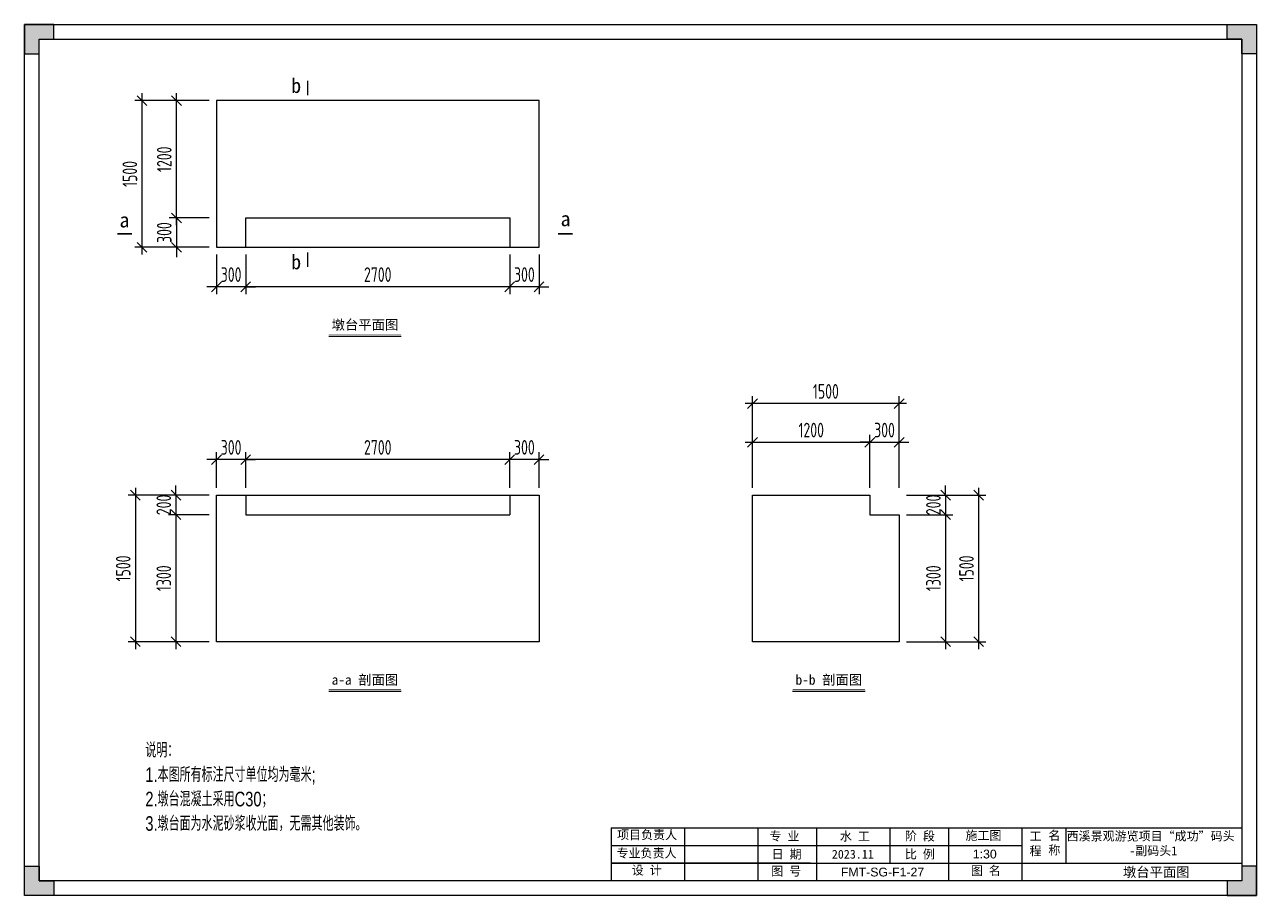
# Model space of a CAD drawing. Header units: millimetres. Extents: x 136606 to 1229059, y 82794 to 127566.
# Drawn here: x 979782 to 992382, y 118656 to 127566 of the extents above; entities that cross this region are included whole.
import ezdxf

# ---------------------------------------------------------------- set-up
doc = ezdxf.new("R2010")
doc.units = ezdxf.units.MM
doc.layers.add('00打印图框', color=255, linetype='Continuous')
doc.layers.add('图框', color=7, linetype='Continuous', lineweight=13)
doc.layers.add('文本', color=3, linetype='Continuous', lineweight=13)
doc.styles.add('Arial', font='arial.ttf')
doc.styles.add('hztxt', font='ros1.shx', dxfattribs={"width": 0.8, "bigfont": 'hztxt.shx'})
doc.styles.get("Standard").update_dxf_attribs({"font": 'arial.ttf'})
doc.dimstyles.new('DIM-50', dxfattribs={"dimscale": 50, "dimtxt": 3, "dimasz": 2, "dimexe": 1.5, "dimexo": 1.5, "dimgap": 1, "dimtad": 1, "dimdec": 1, "dimdsep": 46, "dimtxsty": 'hztxt', "dimblk": 'OBLIQUE', "dimcen": 0, "dimdle": 1.5, "dimclrd": 9, "dimclre": 9, "dimclrt": 2, "dimadec": 1, "dimazin": 0, "dimtfac": 1, "dimtdec": 1, "dimtix": 1, "dimtmove": 2, "dimatfit": 3, "dimldrblk": 'OBLIQUE', "dimfxl": 15, "dimtolj": 1, "dimtzin": 0, "dimarcsym": 1})

# ---------------------------------------------------------------- blocks, each defined once
blk = doc.blocks.new('_Oblique')
at = {"color": 0, "linetype": 'ByBlock', "lineweight": -2}
blk.add_line((-0.5, -0.5), (0.5, 0.5), dxfattribs=at)
blk = doc.blocks.new('*D1892')
at = {"color": 9, "lineweight": -2, "transparency": 16777216}
for p, q in [((987228, 122826), (987228, 123367)), ((988428, 122826), (988428, 123367)), ((987153, 123292), (988503, 123292))]:
    blk.add_line(p, q, dxfattribs=at)
at = {"layer": 'Defpoints', "color": 0, "transparency": 16777216}
for p in [(988428, 123292), (987228, 122751, 0), (988428, 122751, 0)]:
    blk.add_point(p, dxfattribs=at)
at = {"color": 9, "lineweight": -2, "transparency": 16777216, "xscale": 100, "yscale": 100, "zscale": 100, "rotation": 180}
blk.add_blockref('_Oblique', (987228, 123292), dxfattribs=at)
at = {"color": 9, "lineweight": -2, "transparency": 16777216, "xscale": 100, "yscale": 100, "zscale": 100}
blk.add_blockref('_Oblique', (988428, 123292), dxfattribs=at)
at = {"color": 2, "transparency": 16777216, "insert": (987828, 123417), "char_height": 150, "attachment_point": 5, "style": 'hztxt'}
blk.add_mtext('\\A1;1200', dxfattribs=at)
blk = doc.blocks.new('*D1893')
at = {"color": 9, "lineweight": -2, "transparency": 16777216}
for p, q in [((988428, 122826), (988428, 123367)), ((988728, 122826), (988728, 123367)), ((988428, 123292), (988328, 123292)), ((988428, 123292), (988728, 123292)), ((988728, 123292), (988828, 123292))]:
    blk.add_line(p, q, dxfattribs=at)
at = {"layer": 'Defpoints', "color": 0, "transparency": 16777216}
for p in [(988728, 123292), (988428, 122751, 0), (988728, 122751, 0)]:
    blk.add_point(p, dxfattribs=at)
at = {"color": 9, "lineweight": -2, "transparency": 16777216, "xscale": 100, "yscale": 100, "zscale": 100}
blk.add_blockref('_Oblique', (988428, 123292), dxfattribs=at)
at = {"color": 9, "lineweight": -2, "transparency": 16777216, "xscale": 100, "yscale": 100, "zscale": 100, "rotation": 180}
blk.add_blockref('_Oblique', (988728, 123292), dxfattribs=at)
at = {"color": 2, "transparency": 16777216, "insert": (988578, 123417), "char_height": 150, "attachment_point": 5, "style": 'hztxt'}
blk.add_mtext('\\A1;300', dxfattribs=at)
blk = doc.blocks.new('*D1894')
at = {"color": 9, "lineweight": -2, "transparency": 16777216}
for p, q in [((987228, 122826), (987228, 123763)), ((988728, 122826), (988728, 123763)), ((988803, 123688), (987153, 123688))]:
    blk.add_line(p, q, dxfattribs=at)
at = {"layer": 'Defpoints', "color": 0, "transparency": 16777216}
for p in [(987228, 123688), (987228, 122751, 0), (988728, 122751, 0)]:
    blk.add_point(p, dxfattribs=at)
at = {"color": 9, "lineweight": -2, "transparency": 16777216, "xscale": 100, "yscale": 100, "zscale": 100, "rotation": 180}
blk.add_blockref('_Oblique', (987228, 123688), dxfattribs=at)
at = {"color": 9, "lineweight": -2, "transparency": 16777216, "xscale": 100, "yscale": 100, "zscale": 100}
blk.add_blockref('_Oblique', (988728, 123688), dxfattribs=at)
at = {"color": 2, "transparency": 16777216, "insert": (987978, 123813), "char_height": 150, "attachment_point": 5, "style": 'hztxt'}
blk.add_mtext('\\A1;1500', dxfattribs=at)
blk = doc.blocks.new('*D1895')
at = {"color": 9, "lineweight": -2, "transparency": 16777216}
for p, q in [((989203, 122751), (989203, 122851)), ((988803, 122751), (989278, 122751)), ((989203, 122751), (989203, 122551)), ((988803, 122551), (989278, 122551)), ((989203, 122551), (989203, 122451))]:
    blk.add_line(p, q, dxfattribs=at)
at = {"layer": 'Defpoints', "color": 0, "transparency": 16777216}
for p in [(988728, 122751, 0), (988728, 122551, 0), (989203, 122551)]:
    blk.add_point(p, dxfattribs=at)
at = {"color": 9, "lineweight": -2, "transparency": 16777216, "xscale": 100, "yscale": 100, "zscale": 100}
for p, rotation in [((989203, 122751), 270), ((989203, 122551), 90)]:
    blk.add_blockref('_Oblique', p, dxfattribs=dict(at, rotation=rotation))
at = {"color": 2, "transparency": 16777216, "insert": (989078, 122651), "char_height": 150, "attachment_point": 5, "rotation": 90, "style": 'hztxt'}
blk.add_mtext('\\A1;200', dxfattribs=at)
blk = doc.blocks.new('*D1896')
at = {"color": 9, "lineweight": -2, "transparency": 16777216}
for p, q in [((989203, 122626), (989203, 121176)), ((988803, 122551), (989278, 122551)), ((988803, 121251), (989278, 121251))]:
    blk.add_line(p, q, dxfattribs=at)
at = {"layer": 'Defpoints', "color": 0, "transparency": 16777216}
for p in [(988728, 122551, 0), (988728, 121251, 0), (989203, 121251)]:
    blk.add_point(p, dxfattribs=at)
at = {"color": 9, "lineweight": -2, "transparency": 16777216, "xscale": 100, "yscale": 100, "zscale": 100}
for p, rotation in [((989203, 122551), 90), ((989203, 121251), 270)]:
    blk.add_blockref('_Oblique', p, dxfattribs=dict(at, rotation=rotation))
at = {"color": 2, "transparency": 16777216, "insert": (989078, 121901), "char_height": 150, "attachment_point": 5, "rotation": 90, "style": 'hztxt'}
blk.add_mtext('\\A1;1300', dxfattribs=at)
blk = doc.blocks.new('*D1897')
at = {"color": 9, "lineweight": -2, "transparency": 16777216}
for p, q in [((988803, 122751), (989616, 122751)), ((989541, 122826), (989541, 121176)), ((988803, 121251), (989616, 121251))]:
    blk.add_line(p, q, dxfattribs=at)
at = {"layer": 'Defpoints', "color": 0, "transparency": 16777216}
for p in [(988728, 122751, 0), (988728, 121251, 0), (989541, 121251)]:
    blk.add_point(p, dxfattribs=at)
at = {"color": 9, "lineweight": -2, "transparency": 16777216, "xscale": 100, "yscale": 100, "zscale": 100}
for p, rotation in [((989541, 122751), 90), ((989541, 121251), 270)]:
    blk.add_blockref('_Oblique', p, dxfattribs=dict(at, rotation=rotation))
at = {"color": 2, "transparency": 16777216, "insert": (989416, 122001), "char_height": 150, "attachment_point": 5, "rotation": 90, "style": 'hztxt'}
blk.add_mtext('\\A1;1500', dxfattribs=at)
blk = doc.blocks.new('*D1938')
at = {"color": 9, "lineweight": -2, "transparency": 16777216}
for p, q in [((984744, 123115), (984644, 123115)), ((984744, 122826), (984744, 123190)), ((985044, 123115), (984744, 123115)), ((985044, 122826), (985044, 123190)), ((985044, 123115), (985144, 123115))]:
    blk.add_line(p, q, dxfattribs=at)
at = {"layer": 'Defpoints', "color": 0, "transparency": 16777216}
for p in [(984744, 123115), (984744, 122751), (985044, 122751)]:
    blk.add_point(p, dxfattribs=at)
at = {"color": 9, "lineweight": -2, "transparency": 16777216, "xscale": 100, "yscale": 100, "zscale": 100}
blk.add_blockref('_Oblique', (984744, 123115), dxfattribs=at)
at = {"color": 9, "lineweight": -2, "transparency": 16777216, "xscale": 100, "yscale": 100, "zscale": 100, "rotation": 180}
blk.add_blockref('_Oblique', (985044, 123115), dxfattribs=at)
at = {"color": 2, "transparency": 16777216, "insert": (984894, 123240), "char_height": 150, "attachment_point": 5, "style": 'hztxt'}
blk.add_mtext('\\A1;300', dxfattribs=at)
blk = doc.blocks.new('*D1939')
at = {"color": 9, "lineweight": -2, "transparency": 16777216}
for p, q in [((984819, 123115), (981969, 123115)), ((982044, 122826), (982044, 123190)), ((984744, 122826), (984744, 123190))]:
    blk.add_line(p, q, dxfattribs=at)
at = {"layer": 'Defpoints', "color": 0, "transparency": 16777216}
for p in [(982044, 123115), (982044, 122751), (984744, 122751)]:
    blk.add_point(p, dxfattribs=at)
at = {"color": 9, "lineweight": -2, "transparency": 16777216, "xscale": 100, "yscale": 100, "zscale": 100, "rotation": 180}
blk.add_blockref('_Oblique', (982044, 123115), dxfattribs=at)
at = {"color": 9, "lineweight": -2, "transparency": 16777216, "xscale": 100, "yscale": 100, "zscale": 100}
blk.add_blockref('_Oblique', (984744, 123115), dxfattribs=at)
at = {"color": 2, "transparency": 16777216, "insert": (983394, 123240), "char_height": 150, "attachment_point": 5, "style": 'hztxt'}
blk.add_mtext('\\A1;2700', dxfattribs=at)
blk = doc.blocks.new('*D1940')
at = {"color": 9, "lineweight": -2, "transparency": 16777216}
for p, q in [((981744, 123115), (981644, 123115)), ((981744, 122826), (981744, 123190)), ((982044, 123115), (981744, 123115)), ((982044, 122826), (982044, 123190)), ((982044, 123115), (982144, 123115))]:
    blk.add_line(p, q, dxfattribs=at)
at = {"layer": 'Defpoints', "color": 0, "transparency": 16777216}
for p in [(981744, 123115), (981744, 122751), (982044, 122751)]:
    blk.add_point(p, dxfattribs=at)
at = {"color": 9, "lineweight": -2, "transparency": 16777216, "xscale": 100, "yscale": 100, "zscale": 100}
blk.add_blockref('_Oblique', (981744, 123115), dxfattribs=at)
at = {"color": 9, "lineweight": -2, "transparency": 16777216, "xscale": 100, "yscale": 100, "zscale": 100, "rotation": 180}
blk.add_blockref('_Oblique', (982044, 123115), dxfattribs=at)
at = {"color": 2, "transparency": 16777216, "insert": (981894, 123240), "char_height": 150, "attachment_point": 5, "style": 'hztxt'}
blk.add_mtext('\\A1;300', dxfattribs=at)
blk = doc.blocks.new('*D1898')
at = {"color": 9, "lineweight": -2, "transparency": 16777216}
for p, q in [((981330, 122751), (981330, 122851)), ((981669, 122751), (981255, 122751)), ((981330, 122751), (981330, 122551)), ((981669, 122551), (981255, 122551)), ((981330, 122551), (981330, 122451))]:
    blk.add_line(p, q, dxfattribs=at)
at = {"layer": 'Defpoints', "color": 0, "transparency": 16777216}
for p in [(981744, 122751), (981330, 122551), (981744, 122551)]:
    blk.add_point(p, dxfattribs=at)
at = {"color": 9, "lineweight": -2, "transparency": 16777216, "xscale": 100, "yscale": 100, "zscale": 100}
for p, rotation in [((981330, 122751), 270), ((981330, 122551), 90)]:
    blk.add_blockref('_Oblique', p, dxfattribs=dict(at, rotation=rotation))
at = {"color": 2, "transparency": 16777216, "insert": (981205, 122651), "char_height": 150, "attachment_point": 5, "rotation": 90, "style": 'hztxt'}
blk.add_mtext('\\A1;200', dxfattribs=at)
blk = doc.blocks.new('*D1899')
at = {"color": 9, "lineweight": -2, "transparency": 16777216}
for p, q in [((981330, 122626), (981330, 121176)), ((981669, 122551), (981255, 122551)), ((981669, 121251), (981255, 121251))]:
    blk.add_line(p, q, dxfattribs=at)
at = {"layer": 'Defpoints', "color": 0, "transparency": 16777216}
for p in [(981744, 122551), (981330, 121251), (981744, 121251)]:
    blk.add_point(p, dxfattribs=at)
at = {"color": 9, "lineweight": -2, "transparency": 16777216, "xscale": 100, "yscale": 100, "zscale": 100}
for p, rotation in [((981330, 122551), 90), ((981330, 121251), 270)]:
    blk.add_blockref('_Oblique', p, dxfattribs=dict(at, rotation=rotation))
at = {"color": 2, "transparency": 16777216, "insert": (981205, 121901), "char_height": 150, "attachment_point": 5, "rotation": 90, "style": 'hztxt'}
blk.add_mtext('\\A1;1300', dxfattribs=at)
blk = doc.blocks.new('*D1900')
at = {"color": 9, "lineweight": -2, "transparency": 16777216}
for p, q in [((981669, 122751), (980840, 122751)), ((980915, 122826), (980915, 121176)), ((981669, 121251), (980840, 121251))]:
    blk.add_line(p, q, dxfattribs=at)
at = {"layer": 'Defpoints', "color": 0, "transparency": 16777216}
for p in [(981744, 122751), (980915, 121251), (981744, 121251)]:
    blk.add_point(p, dxfattribs=at)
at = {"color": 9, "lineweight": -2, "transparency": 16777216, "xscale": 100, "yscale": 100, "zscale": 100}
for p, rotation in [((980915, 122751), 90), ((980915, 121251), 270)]:
    blk.add_blockref('_Oblique', p, dxfattribs=dict(at, rotation=rotation))
at = {"color": 2, "transparency": 16777216, "insert": (980790, 122001), "char_height": 150, "attachment_point": 5, "rotation": 90, "style": 'hztxt'}
blk.add_mtext('\\A1;1500', dxfattribs=at)
blk = doc.blocks.new('*D1901')
at = {"color": 9, "lineweight": -2, "transparency": 16777216}
for p, q in [((984744, 125213), (984744, 124808)), ((985044, 125213), (985044, 124808)), ((984744, 124883), (984644, 124883)), ((985044, 124883), (984744, 124883)), ((985044, 124883), (985144, 124883))]:
    blk.add_line(p, q, dxfattribs=at)
at = {"layer": 'Defpoints', "color": 0, "transparency": 16777216}
for p in [(984744, 125288), (985044, 125288), (984744, 124883)]:
    blk.add_point(p, dxfattribs=at)
at = {"color": 9, "lineweight": -2, "transparency": 16777216, "xscale": 100, "yscale": 100, "zscale": 100}
blk.add_blockref('_Oblique', (984744, 124883), dxfattribs=at)
at = {"color": 9, "lineweight": -2, "transparency": 16777216, "xscale": 100, "yscale": 100, "zscale": 100, "rotation": 180}
blk.add_blockref('_Oblique', (985044, 124883), dxfattribs=at)
at = {"color": 2, "transparency": 16777216, "insert": (984894, 125008), "char_height": 150, "attachment_point": 5, "style": 'hztxt'}
blk.add_mtext('\\A1;300', dxfattribs=at)
blk = doc.blocks.new('*D1902')
at = {"color": 9, "lineweight": -2, "transparency": 16777216}
for p, q in [((982044, 125213), (982044, 124808)), ((984744, 125213), (984744, 124808)), ((984819, 124883), (981969, 124883))]:
    blk.add_line(p, q, dxfattribs=at)
at = {"layer": 'Defpoints', "color": 0, "transparency": 16777216}
for p in [(982044, 125288), (984744, 125288), (982044, 124883)]:
    blk.add_point(p, dxfattribs=at)
at = {"color": 9, "lineweight": -2, "transparency": 16777216, "xscale": 100, "yscale": 100, "zscale": 100, "rotation": 180}
blk.add_blockref('_Oblique', (982044, 124883), dxfattribs=at)
at = {"color": 9, "lineweight": -2, "transparency": 16777216, "xscale": 100, "yscale": 100, "zscale": 100}
blk.add_blockref('_Oblique', (984744, 124883), dxfattribs=at)
at = {"color": 2, "transparency": 16777216, "insert": (983394, 125008), "char_height": 150, "attachment_point": 5, "style": 'hztxt'}
blk.add_mtext('\\A1;2700', dxfattribs=at)
blk = doc.blocks.new('*D1903')
at = {"color": 9, "lineweight": -2, "transparency": 16777216}
for p, q in [((981744, 125213), (981744, 124808)), ((982044, 125213), (982044, 124808)), ((981744, 124883), (981644, 124883)), ((982044, 124883), (981744, 124883)), ((982044, 124883), (982144, 124883))]:
    blk.add_line(p, q, dxfattribs=at)
at = {"layer": 'Defpoints', "color": 0, "transparency": 16777216}
for p in [(981744, 125288), (982044, 125288), (981744, 124883)]:
    blk.add_point(p, dxfattribs=at)
at = {"color": 9, "lineweight": -2, "transparency": 16777216, "xscale": 100, "yscale": 100, "zscale": 100}
blk.add_blockref('_Oblique', (981744, 124883), dxfattribs=at)
at = {"color": 9, "lineweight": -2, "transparency": 16777216, "xscale": 100, "yscale": 100, "zscale": 100, "rotation": 180}
blk.add_blockref('_Oblique', (982044, 124883), dxfattribs=at)
at = {"color": 2, "transparency": 16777216, "insert": (981894, 125008), "char_height": 150, "attachment_point": 5, "style": 'hztxt'}
blk.add_mtext('\\A1;300', dxfattribs=at)
blk = doc.blocks.new('GW-TK')
at = {"layer": '图框', "linetype": 'Continuous', "lineweight": 0}
h = blk.add_hatch(color=256, dxfattribs=at)
h.dxf.hatch_style = 1
h.paths.add_polyline_path([(927183.55, 464715.01), (927183.55, 464705.01), (927188.55, 464705.01), (927188.55, 464710.01), (927193.56, 464710.01), (927193.56, 464715.01)])
h = blk.add_hatch(color=256, dxfattribs=at)
h.dxf.hatch_style = 1
h.paths.add_polyline_path([(927593.55, 464715.01), (927593.55, 464710.01), (927598.55, 464710.01), (927598.55, 464705.01), (927603.55, 464705.01), (927603.55, 464715.01)])
h = blk.add_hatch(color=256, dxfattribs=at)
h.dxf.hatch_style = 1
h.paths.add_polyline_path([(927193.56, 464418.01), (927193.56, 464423.01), (927188.55, 464423.01), (927188.55, 464428.01), (927183.55, 464428.01), (927183.55, 464418.01)])
h = blk.add_hatch(color=256, dxfattribs=at)
h.dxf.hatch_style = 1
h.paths.add_polyline_path([(927603.55, 464418.01), (927603.55, 464428.01), (927598.55, 464428.01), (927598.55, 464423.01), (927593.55, 464423.01), (927593.55, 464418.01)])
at = {"layer": '图框', "linetype": 'Continuous'}
for p, q in [((927383.55, 464441.02), (927383.55, 464423.01)), ((927408.55, 464441.02), (927408.55, 464423.01)), ((927433.55, 464441.02), (927433.55, 464423.01)), ((927453.55, 464441.02), (927453.55, 464423.01)), ((927478.55, 464441.02), (927478.55, 464429.01)), ((927498.55, 464441.02), (927498.55, 464423.01)), ((927523.55, 464441.02), (927523.55, 464423.01)), ((927538.55, 464441.02), (927538.55, 464429.01)), ((927383.55, 464435.01), (927523.55, 464435.01)), ((927451.56, 464429.01), (927383.55, 464429.01)), ((927383.55, 464429.01), (927598.55, 464429.01))]:
    blk.add_line(p, q, dxfattribs=at)
at = {"layer": '图框', "linetype": 'Continuous', "lineweight": 0}
for points in [[(927188.55, 464705.01), (927188.55, 464710.01), (927193.56, 464710.01), (927193.56, 464715.01), (927183.55, 464715.01), (927183.55, 464705.01)], [(927598.55, 464705.01), (927598.55, 464710.01), (927593.55, 464710.01), (927593.55, 464715.01), (927603.55, 464715.01), (927603.55, 464705.01)], [(927188.55, 464428.01), (927188.55, 464423.01), (927193.56, 464423.01), (927193.56, 464418.01), (927183.55, 464418.01), (927183.55, 464428.01)], [(927598.55, 464428.01), (927598.55, 464423.01), (927593.55, 464423.01), (927593.55, 464418.01), (927603.55, 464418.01), (927603.55, 464428.01)]]:
    blk.add_lwpolyline(points, close=True, dxfattribs=at)
at = {"layer": '图框'}
for points in [[(927183.55, 464715.01), (927603.55, 464715.01), (927603.55, 464418.01), (927183.55, 464418.01)], [(927188.55, 464710.01), (927598.55, 464710.01), (927598.55, 464423.01), (927188.55, 464423.01)]]:
    blk.add_lwpolyline(points, close=True, dxfattribs=at)
at = {"layer": '图框', "linetype": 'Continuous'}
blk.add_lwpolyline([(927383.55, 464441.02), (927598.55, 464441.02)], dxfattribs=at)
at = {"layer": '图框', "linetype": 'Continuous', "char_height": 3, "attachment_point": 1}
for s, width, heights, insert in [('{\\fSimSun|b0|i0|c134|p2;项目负责人}', 26.0225, [0], (927385.56, 464440.15)), ('{\\fSimSun|b0|i0|c134|p2;专 业}', 12.8345, [0], (927437.53, 464439.73)), ('{\\fSimSun|b0|i0|c134|p2;阶 段}', 17.4775, [0], (927483.73, 464439.73)), ('{\\fSimSun|b0|i0|c134|p2;工 程}', 5.2119, [0], (927526.21, 464439.66)), ('{\\fSimSun|b0|i0|c134|p2;名 称}', 5.2119, [0], (927532.62, 464439.93)), ('{\\fSimSun|b0|i0|c134|p2;专业负责人}', 24.6361, [2.04], (927385.39, 464433.9)), ('{\\fSimSun|b0|i0|c134|p2;日 期}', 11.224, [0], (927438.25, 464433.55)), ('{\\fSimSun|b0|i0|c134|p2;比 例}', 10.9146, [0], (927483.71, 464433.55)), ('{\\fSimSun|b0|i0|c134|p2;设 计}', 16.2353, [0], (927390.55, 464428.09)), ('{\\fSimSun|b0|i0|c134|p2;图 号}', 23.6261, [0], (927438.11, 464427.75)), ('{\\fSimSun|b0|i0|c134|p2;图 名}', 12.066, [0], (927506.19, 464427.94))]:
    blk.add_mtext_dynamic_manual_height_columns(s, width=width, gutter_width=17.5, heights=heights, dxfattribs=dict(at, insert=insert))
at = {"layer": '图框', "color": 3, "linetype": 'Continuous', "char_height": 3, "attachment_point": 1}
for s, width, insert in [('{\\fSimSun|b0|i0|c134|p2;水 工}', 11.224, (927461.55, 464439.63)), ('\\pt9;{\\fSimSun|b0|i0|c134|p2;施工图}', 18.6303, (927504.36, 464439.94)), ('\\pi0.39911,t9.39911;{\\fSimSun|b0|i0|c134|p2;西溪景观游览项目“成功”码头\\P\\pi21.75744,t30.75744;-副码头1}', 60.0149, (927538.45, 464439.71)), ('{\\fSimSun|b0|i0|c134|p2;2023.11}', 11.224, (927458.8, 464433.55))]:
    blk.add_mtext_dynamic_manual_height_columns(s, width=width, gutter_width=17.5, heights=[0], dxfattribs=dict(at, insert=insert))
blk = doc.blocks.new('*D1904')
at = {"color": 9, "lineweight": -2, "transparency": 16777216}
for p, q in [((981335, 125588), (981335, 125688)), ((981669, 125588), (981260, 125588)), ((981335, 125588), (981335, 125288)), ((981669, 125288), (981260, 125288)), ((981335, 125288), (981335, 125188))]:
    blk.add_line(p, q, dxfattribs=at)
at = {"layer": 'Defpoints', "color": 0, "transparency": 16777216}
for p in [(981744, 125588), (981335, 125288), (981744, 125288)]:
    blk.add_point(p, dxfattribs=at)
at = {"color": 9, "lineweight": -2, "transparency": 16777216, "xscale": 100, "yscale": 100, "zscale": 100}
for p, rotation in [((981335, 125588), 270), ((981335, 125288), 90)]:
    blk.add_blockref('_Oblique', p, dxfattribs=dict(at, rotation=rotation))
at = {"color": 2, "transparency": 16777216, "insert": (981210, 125438), "char_height": 150, "attachment_point": 5, "rotation": 90, "style": 'hztxt'}
blk.add_mtext('\\A1;300', dxfattribs=at)
blk = doc.blocks.new('*D1905')
at = {"color": 9, "lineweight": -2, "transparency": 16777216}
for p, q in [((981669, 126788), (981260, 126788)), ((981335, 125513), (981335, 126863)), ((981669, 125588), (981260, 125588))]:
    blk.add_line(p, q, dxfattribs=at)
at = {"layer": 'Defpoints', "color": 0, "transparency": 16777216}
for p in [(981335, 126788), (981744, 126788), (981744, 125588)]:
    blk.add_point(p, dxfattribs=at)
at = {"color": 9, "lineweight": -2, "transparency": 16777216, "xscale": 100, "yscale": 100, "zscale": 100}
for p, rotation in [((981335, 126788), 90), ((981335, 125588), 270)]:
    blk.add_blockref('_Oblique', p, dxfattribs=dict(at, rotation=rotation))
at = {"color": 2, "transparency": 16777216, "insert": (981210, 126188), "char_height": 150, "attachment_point": 5, "rotation": 90, "style": 'hztxt'}
blk.add_mtext('\\A1;1200', dxfattribs=at)
blk = doc.blocks.new('*D1906')
at = {"color": 9, "lineweight": -2, "transparency": 16777216}
for p, q in [((981669, 126788), (980908, 126788)), ((980983, 125213), (980983, 126863)), ((981669, 125288), (980908, 125288))]:
    blk.add_line(p, q, dxfattribs=at)
at = {"layer": 'Defpoints', "color": 0, "transparency": 16777216}
for p in [(980983, 126788), (981744, 126788), (981744, 125288)]:
    blk.add_point(p, dxfattribs=at)
at = {"color": 9, "lineweight": -2, "transparency": 16777216, "xscale": 100, "yscale": 100, "zscale": 100}
for p, rotation in [((980983, 126788), 90), ((980983, 125288), 270)]:
    blk.add_blockref('_Oblique', p, dxfattribs=dict(at, rotation=rotation))
at = {"color": 2, "transparency": 16777216, "insert": (980858, 126038), "char_height": 150, "attachment_point": 5, "rotation": 90, "style": 'hztxt'}
blk.add_mtext('\\A1;1500', dxfattribs=at)

msp = doc.modelspace()

# ---------------------------------------------------------------- linework, layer by layer
for p, q in [((982892.3285, 124379.182), (983632.7632, 124379.182)), ((982892.3285, 120745.6261), (983632.7632, 120745.6261)), ((987637.9956, 120745.6261), (988378.4303, 120745.6261))]:
    msp.add_line(p, q)
for points, const_width in [([(982676.8122, 126991.4187), (982676.8122, 126841.4187)], 15), ([(980881.141, 125424.5893), (980731.141, 125424.5893)], 15), ([(985237.1927, 125424.5893), (985387.1927, 125424.5893)], 15), ([(982676.8122, 125084.6302), (982676.8122, 125234.6302)], 15), ([(982892.3285, 124394.982), (983632.7632, 124394.982)], 5.4), ([(982892.3285, 120761.4261), (983632.7632, 120761.4261)], 5.4), ([(987637.9956, 120761.4261), (988378.4303, 120761.4261)], 5.4)]:
    msp.add_lwpolyline(points, dxfattribs=dict(const_width=const_width))
for points in [[(981743.8497, 125288.0244), (985043.8497, 125288.0244), (985043.8497, 126788.0244), (981743.8497, 126788.0244)], [(981743.8497, 126788.0244), (981743.8497, 125288.0244)], [(982043.8497, 125288.0244), (982043.8497, 125588.0244), (984743.8497, 125588.0244), (984743.8497, 125288.0244)], [(981743.8497, 122750.5407), (985043.8497, 122750.5407), (985043.8497, 121250.5407), (981743.8497, 121250.5407), (981743.8497, 122750.5407)], [(982043.8497, 122750.5407), (982043.8497, 122550.5407)], [(984743.8497, 122750.5407), (984743.8497, 122550.5407)], [(988728.2939, 122550.5407), (988728.2939, 121250.5646), (987228.2939, 121250.5646), (987228.2939, 122750.5407), (988428.2939, 122750.5407)], [(988428.2939, 122750.5407), (988428.2939, 122550.5407), (988728.2939, 122550.5407)], [(982043.8497, 122550.5407), (984743.8497, 122550.5407)]]:
    msp.add_lwpolyline(points)

# ---------------------------------------------------------------- block references
at = {"layer": '文本', "xscale": 30, "yscale": 30, "zscale": 30}
msp.add_blockref('GW-TK', (-26835724.7369, -13813884.5392), dxfattribs=at)

# ---------------------------------------------------------------- texts
at = {"attachment_point": 5, "line_spacing_factor": 2, "style": 'Arial'}
for s, insert, char_height in [('{\\fSimSun|b0|i0|c134|p2;b}', (982559.4482, 126940.3188), 150), ('{\\fSimSun|b0|i0|c134|p2;a}', (980803.1209, 125564.6289), 150), ('{\\fSimSun|b0|i0|c134|p2;a}', (985315.2128, 125576.9136), 150), ('{\\fSimSun|b0|i0|c134|p2;b}', (982559.4482, 125135.7301), 150), ('{\\fSimSun|b0|i0|c134|p2;墩台平面图}', (983263.1438, 124489.7436), 100), ('{\\fSimSun|b0|i0|c134|p2;a-a 剖面图}', (983263.1438, 120856.1877), 100), ('{\\fSimSun|b0|i0|c134|p2;b-b 剖面图}', (988008.8109, 120856.1877), 100), ('{\\fSimSun|b0|i0|c134|p2;墩台平面图}', (991357.6052, 118889.3306), 100)]:
    msp.add_mtext(s, dxfattribs=dict(at, insert=insert, char_height=char_height))
at = {"insert": (981016.4642, 120216.5512), "char_height": 150, "attachment_point": 1, "style": 'Arial'}
msp.add_mtext_dynamic_manual_height_columns('{\\Ffsdb-e,hztxt|c134;\\W0.75;说明：\\P1.本图所有标注尺寸单位均为毫米;\\P2.墩台混凝土采用C30\\H1.00004x;；\\P3.墩台面为水泥砂浆收光面，无需其他装饰。}', width=2651.87033, gutter_width=12.5, heights=[0], dxfattribs=at)
at = {"layer": '00打印图框', "color": 6, "char_height": 90, "attachment_point": 1, "style": 'Arial'}
for s, width, gutter_width, heights, insert in [('1:30', 39.404991, 2.8125, [0], (989481.244, 119123.7243)), ('{\\C256;FMT-SG-F1-27}', 138.940173, 0, [18.9488], (988131.8243, 118939.473))]:
    msp.add_mtext_dynamic_manual_height_columns(s, width=width, gutter_width=gutter_width, heights=heights, dxfattribs=dict(at, insert=insert))

# ---------------------------------------------------------------- dimensions: what is measured, and where the dimension line sits
for base, p1, p2, picture, middle in [((980983.0236, 126788.0244), (981743.8497, 125288.0244), (981743.8497, 126788.0244), '*D1906', (980858.0236, 126038.0244)), ((981335.1483, 126788.0244), (981743.8497, 125588.0244), (981743.8497, 126788.0244), '*D1905', (981210.1483, 126188.0244)), ((981335.1483, 125288.0244), (981743.8497, 125588.0244), (981743.8497, 125288.0244), '*D1904', (981210.1483, 125438.0244)), ((981329.56, 122550.5407), (981743.8497, 122750.5407), (981743.8497, 122550.5407), '*D1898', (981204.56, 122650.5407)), ((989203.3648, 122550.5407, -0.0005), (988728.2939, 122750.5407), (988728.2939, 122550.5407), '*D1895', (989078.3648, 122650.5407, -0.0005)), ((980914.7765, 121250.5407), (981743.8497, 122750.5407), (981743.8497, 121250.5407), '*D1900', (980789.7765, 122000.5407)), ((989540.5984, 121250.5646, -0.0005), (988728.2939, 122750.5407), (988728.2939, 121250.5646), '*D1897', (989415.5984, 122000.5526, -0.0005)), ((981329.56, 121250.5407), (981743.8497, 122550.5407), (981743.8497, 121250.5407), '*D1899', (981204.56, 121900.5407)), ((989203.3648, 121250.5646, -0.0005), (988728.2939, 122550.5407), (988728.2939, 121250.5646), '*D1896', (989078.3648, 121900.5526, -0.0005))]:
    dim = msp.add_linear_dim(base=base, p1=p1, p2=p2, angle=90, dimstyle='DIM-50')
    dim.commit()
    dim.dimension.update_dxf_attribs({"geometry": picture, "text_midpoint": middle})
for base, p1, p2, picture, middle in [((981743.8497, 124882.9874), (982043.8497, 125288.0244), (981743.8497, 125288.0244), '*D1903', (981893.8497, 125007.9874)), ((982043.8497, 124882.9874), (984743.8497, 125288.0244), (982043.8497, 125288.0244), '*D1902', (983393.8497, 125007.9874)), ((984743.8497, 124882.9874), (985043.8497, 125288.0244), (984743.8497, 125288.0244), '*D1901', (984893.8497, 125007.9874)), ((987228.2939, 123687.5392, -0.0005), (988728.2939, 122750.5407), (987228.2939, 122750.5407), '*D1894', (987978.2939, 123812.5392, -0.0005)), ((988428.2939, 123292.2891, -0.0005), (987228.2939, 122750.5407), (988428.2939, 122750.5407), '*D1892', (987828.2939, 123417.2891, -0.0005)), ((988728.2939, 123292.2891, -0.0005), (988428.2939, 122750.5407), (988728.2939, 122750.5407), '*D1893', (988578.2939, 123417.2891, -0.0005)), ((981743.8497, 123115.2688), (982043.8497, 122750.5407), (981743.8497, 122750.5407), '*D1940', (981893.8497, 123240.2688)), ((982043.8497, 123115.2688), (984743.8497, 122750.5407), (982043.8497, 122750.5407), '*D1939', (983393.8497, 123240.2688)), ((984743.8497, 123115.2688), (985043.8497, 122750.5407), (984743.8497, 122750.5407), '*D1938', (984893.8497, 123240.2688))]:
    dim = msp.add_linear_dim(base=base, p1=p1, p2=p2, dimstyle='DIM-50')
    dim.commit()
    dim.dimension.update_dxf_attribs({"geometry": picture, "text_midpoint": middle})

doc.saveas('drawing.dxf')
